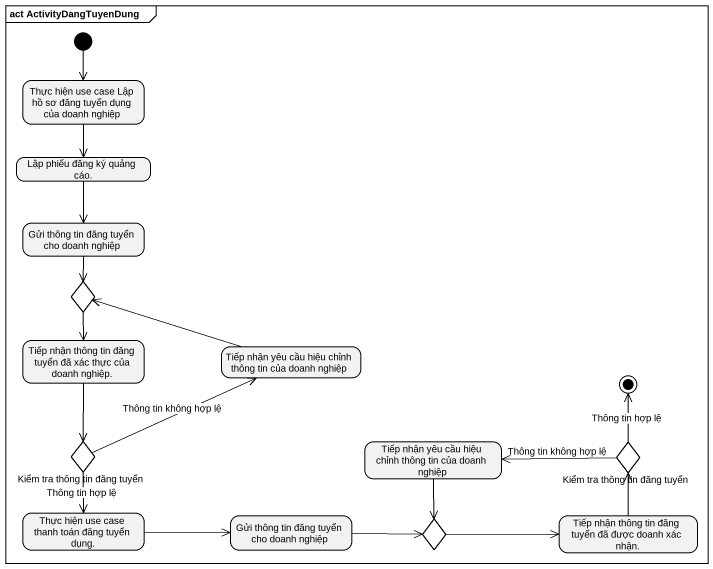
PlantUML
@startuml
mainframe act ActivityDangTuyenDung
hide empty description
state "Thực hiện use case Lập hồ sơ đăng tuyển dụng của doanh nghiệp" as Thực_hiện_use_case_Lập_hồ
state "Lập phiếu đăng ký quảng cáo." as Lập_phiếu_đăng_ký_quảng_cáo
state "Gửi thông tin đăng tuyển cho doanh nghiệp" as Gửi_thông_tin_đăng_tuyển
state choice1 <<choice>>
state "Tiếp nhận thông tin đăng tuyển đã xác thực của doanh nghiệp." as Tiếp_nhận_thông_tin_đăng
state "Tiếp nhận yêu cầu hiệu chỉnh thông tin của doanh nghiệp" as Tiếp_nhận_yêu_cầu_hiệu
state "Kiểm tra thông tin đăng tuyển" as Kiểm_tra_thông_tin_đăng <<choice>>
state "Tiếp nhận yêu cầu hiệu chỉnh thông tin của doanh nghiệp" as Tiếp_nhận_yêu_cầu_hiệu_2
state "Kiểm tra thông tin đăng tuyển" as Kiểm_tra_thông_tin_đăng_2 <<choice>>
state "Thực hiện use case thanh toán đăng tuyển dụng." as Thực_hiện_use_case_thanh
state "Gửi thông tin đăng tuyển cho doanh nghiệp" as Gửi_thông_tin_đăng_tuyển_2
state choice2 <<choice>>
state "Tiếp nhận thông tin đăng tuyển đã được doanh xác nhận." as Tiếp_nhận_thông_tin_đăng_2
[*] --> Thực_hiện_use_case_Lập_hồ
Thực_hiện_use_case_Lập_hồ --> Lập_phiếu_đăng_ký_quảng_cáo
Lập_phiếu_đăng_ký_quảng_cáo --> Gửi_thông_tin_đăng_tuyển
Gửi_thông_tin_đăng_tuyển --> choice1
choice1 --> Tiếp_nhận_thông_tin_đăng
Tiếp_nhận_thông_tin_đăng --> Kiểm_tra_thông_tin_đăng
Tiếp_nhận_yêu_cầu_hiệu -left-> choice1
Kiểm_tra_thông_tin_đăng -right-> Tiếp_nhận_yêu_cầu_hiệu : Thông tin không hợp lệ
Kiểm_tra_thông_tin_đăng --> Thực_hiện_use_case_thanh : Thông tin hợp lệ
Tiếp_nhận_yêu_cầu_hiệu_2 --> choice2
Kiểm_tra_thông_tin_đăng_2 -left-> Tiếp_nhận_yêu_cầu_hiệu_2 : Thông tin không hợp lệ
Thực_hiện_use_case_thanh -right-> Gửi_thông_tin_đăng_tuyển_2
Gửi_thông_tin_đăng_tuyển_2 -right-> choice2
choice2 -right-> Tiếp_nhận_thông_tin_đăng_2
Tiếp_nhận_thông_tin_đăng_2 -up-> Kiểm_tra_thông_tin_đăng_2
Kiểm_tra_thông_tin_đăng_2 -up-> [*] : Thông tin hợp lệ
@enduml
